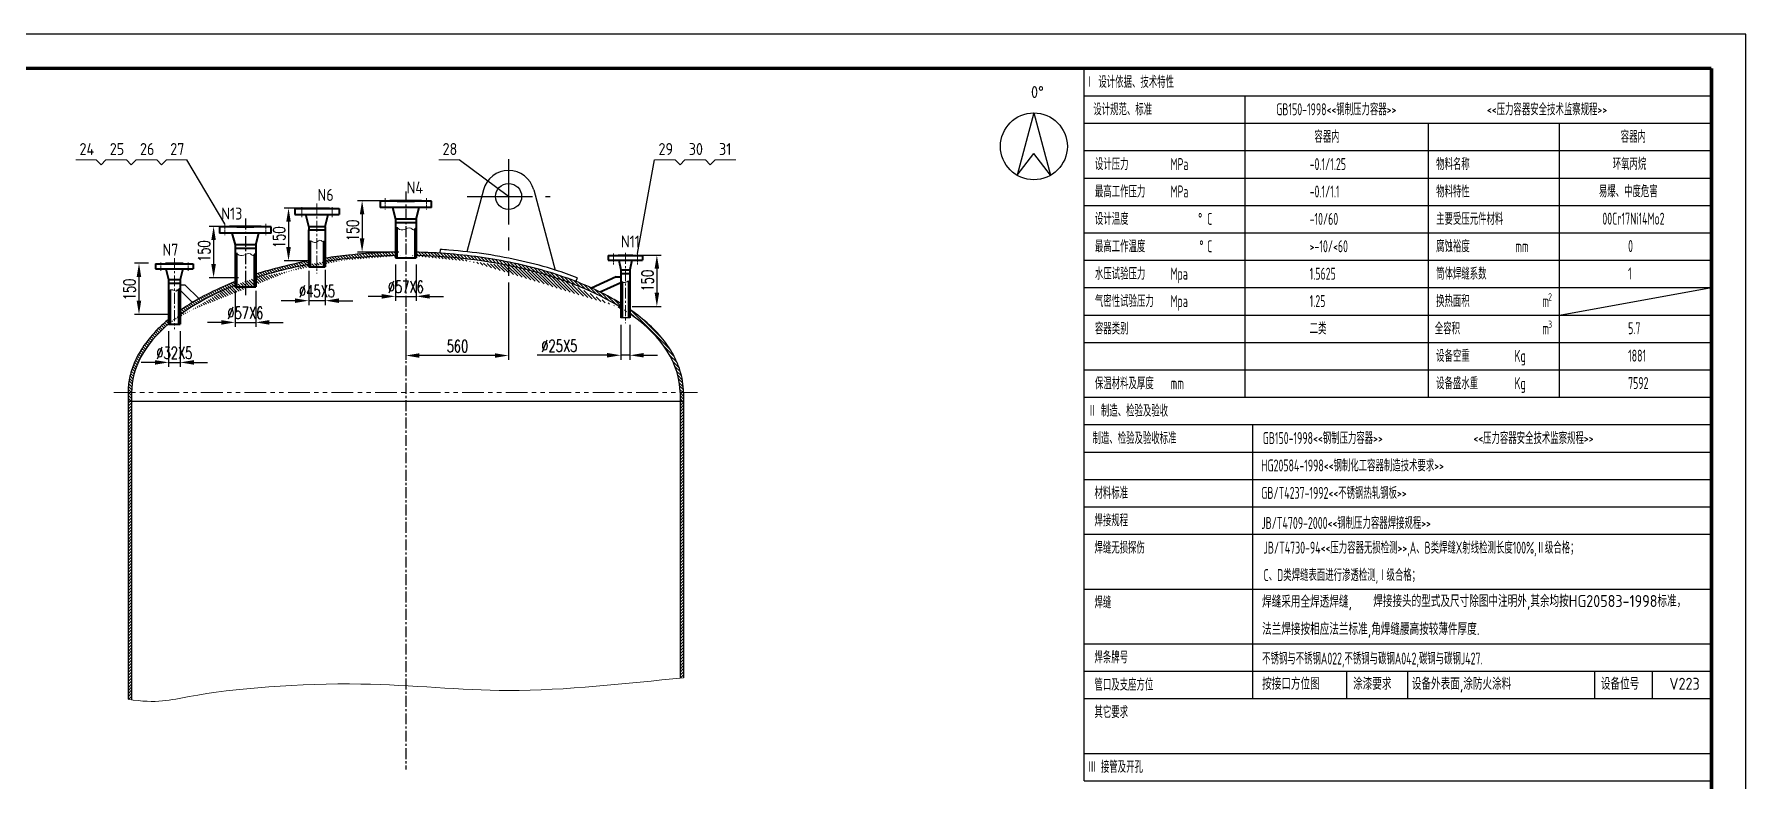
# Model space of a CAD drawing. Extents: x -7150 to 1260, y 1490 to 7430.
# Drawn here: x -3733 to 1260, y 5250 to 7430 of the extents above; entities that cross this region are included whole.
import ezdxf

# ---------------------------------------------------------------- set-up
doc = ezdxf.new("R2010")
doc.units = 0
doc.header["$MEASUREMENT"] = 0
doc.linetypes.add('CENTER', pattern=[50.8, 31.75, -6.35, 6.35, -6.35])
doc.linetypes.add('PHANTOM', pattern=[63.5, 31.75, -6.35, 6.35, -6.35, 6.35, -6.35])
doc.layers.get('0').update_dxf_attribs({"linetype": 'CONTINUOUS'})
doc.layers.get('DEFPOINTS').update_dxf_attribs({"linetype": 'CONTINUOUS'})
doc.layers.add('5', color=1, linetype='CENTER', lineweight=5)
for name, color, linetype in [('LAYER1', 3, 'CONTINUOUS'), ('LAYER2', 1, 'CENTER'), ('中线', 1, 'CENTER'), ('双点划线', 1, 'PHANTOM'), ('尺寸线', 6, 'CONTINUOUS'), ('文字', 6, 'CONTINUOUS'), ('细实线', 3, 'CONTINUOUS'), ('细线', 3, 'CONTINUOUS')]:
    doc.layers.add(name, color=color, linetype=linetype)
doc.styles.add('J_BigFont', font='gbenor.shx', dxfattribs={"bigfont": 'gbcbig.shx'})
doc.styles.add('尺寸-字母', font='romans.shx', dxfattribs={"width": 0.7})
doc.dimstyles.new('尺寸3-5', dxfattribs={"dimtxt": 3.5, "dimasz": 2.5, "dimexe": 1.25, "dimexo": 0.625, "dimgap": 1.5, "dimtad": 1, "dimdec": 0, "dimdsep": 46, "dimtxsty": '尺寸-字母', "dimcen": 2.5, "dimadec": 0, "dimazin": 0, "dimtfac": 1, "dimtdec": 4, "dimtmove": 0, "dimatfit": 3, "dimfxl": 0, "dimtolj": 1, "dimtzin": 0, "dimarcsym": 0})
pattern_1 = [(135, (-8146.269, 1640.865), (-6.735192, -6.735192), [])]

# ---------------------------------------------------------------- blocks, each defined once
blk = doc.blocks.new('*D26')
at = {"layer": 'DEFPOINTS', "color": 0}
for p in [(-2021.6, 6601.1), (-1994.7, 6601.1), (-1994.7, 6492.1)]:
    blk.add_point(p, dxfattribs=at)
at = {"layer": '尺寸线', "color": 0, "lineweight": -2}
for p, q in [((-2021.6, 6581.1), (-2021.6, 6479.1)), ((-1994.7, 6581.1), (-1994.7, 6479.1)), ((-2061.6, 6492.1), (-2265.1, 6492.1)), ((-1994.7, 6492.1), (-2021.6, 6492.1)), ((-1954.7, 6492.1), (-1914.7, 6492.1))]:
    blk.add_line(p, q, dxfattribs=at)
at = {"layer": '尺寸线', "color": 0}
for points in [[(-2061.6, 6498.8), (-2061.6, 6485.5), (-2021.6, 6492.1)], [(-1954.7, 6498.8), (-1954.7, 6485.5), (-1994.7, 6492.1)]]:
    blk.add_solid(points, dxfattribs=at)
at = {"layer": '尺寸线', "color": 0, "lineweight": 20, "insert": (-2200.8, 6519.6), "char_height": 35, "attachment_point": 5, "style": '尺寸-字母'}
blk.add_mtext('\\A1;%%C25X5', dxfattribs=at)
blk = doc.blocks.new('*D27')
at = {"layer": 'DEFPOINTS', "color": 0}
for p in [(-1986.6, 6784.8), (-2008.1, 6634.8), (-1916.3, 6634.8)]:
    blk.add_point(p, dxfattribs=at)
at = {"layer": '尺寸线', "color": 0, "lineweight": -2}
for p, q in [((-1966.6, 6784.8), (-1903.3, 6784.8)), ((-1916.3, 6744.8), (-1916.3, 6674.8)), ((-1988.1, 6634.8), (-1903.3, 6634.8))]:
    blk.add_line(p, q, dxfattribs=at)
at = {"layer": '尺寸线', "color": 0}
for points in [[(-1922.9, 6744.8), (-1909.6, 6744.8), (-1916.3, 6784.8)], [(-1922.9, 6674.8), (-1909.6, 6674.8), (-1916.3, 6634.8)]]:
    blk.add_solid(points, dxfattribs=at)
at = {"layer": '尺寸线', "color": 0, "lineweight": 20, "insert": (-1943.8, 6709.9), "char_height": 35, "attachment_point": 5, "rotation": 90, "style": '尺寸-字母'}
blk.add_mtext('\\A1;150', dxfattribs=at)
blk = doc.blocks.new('*D77')
at = {"layer": 'DEFPOINTS', "color": 0}
for p in [(-2694.8, 6943.2), (-2776.1, 6793.2), (-2648.8, 6793.2)]:
    blk.add_point(p, dxfattribs=at)
at = {"layer": '尺寸线', "color": 0, "lineweight": -2}
for p, q in [((-2714.8, 6943.2), (-2789.1, 6943.2)), ((-2776.1, 6903.2), (-2776.1, 6833.2)), ((-2668.8, 6793.2), (-2789.1, 6793.2))]:
    blk.add_line(p, q, dxfattribs=at)
at = {"layer": '尺寸线', "color": 0}
for points in [[(-2782.8, 6903.2), (-2769.5, 6903.2), (-2776.1, 6943.2)], [(-2782.8, 6833.2), (-2769.5, 6833.2), (-2776.1, 6793.2)]]:
    blk.add_solid(points, dxfattribs=at)
at = {"layer": '尺寸线', "color": 0, "lineweight": 20, "insert": (-2803.6, 6856.5), "char_height": 35, "attachment_point": 5, "rotation": 90, "style": '尺寸-字母'}
blk.add_mtext('\\A1;150', dxfattribs=at)
blk = doc.blocks.new('*D76')
at = {"layer": 'DEFPOINTS', "color": 0}
for p in [(-2678.9, 6776.7), (-2618.6, 6776.7), (-2618.6, 6664.1)]:
    blk.add_point(p, dxfattribs=at)
at = {"layer": '尺寸线', "color": 0, "lineweight": -2}
for p, q in [((-2678.9, 6756.7), (-2678.9, 6651.1)), ((-2618.6, 6756.7), (-2618.6, 6651.1)), ((-2718.9, 6664.1), (-2758.9, 6664.1)), ((-2678.9, 6664.1), (-2618.6, 6664.1)), ((-2578.6, 6664.1), (-2538.6, 6664.1))]:
    blk.add_line(p, q, dxfattribs=at)
at = {"layer": '尺寸线', "color": 0}
for points in [[(-2718.9, 6670.8), (-2718.9, 6657.4), (-2678.9, 6664.1)], [(-2578.6, 6670.8), (-2578.6, 6657.4), (-2618.6, 6664.1)]]:
    blk.add_solid(points, dxfattribs=at)
at = {"layer": '尺寸线', "color": 0, "lineweight": 20, "insert": (-2648.8, 6691.6), "char_height": 35, "attachment_point": 5, "style": '尺寸-字母'}
blk.add_mtext('\\A1;%%C57X6', dxfattribs=at)
blk = doc.blocks.new('*D78')
at = {"layer": 'DEFPOINTS', "color": 0}
for p in [(-3162.7, 6868.3), (-3209.3, 6718.3), (-3116.7, 6718.3)]:
    blk.add_point(p, dxfattribs=at)
at = {"layer": '尺寸线', "color": 0, "lineweight": -2}
for p, q in [((-3182.7, 6868.3), (-3222.3, 6868.3)), ((-3209.3, 6828.3), (-3209.3, 6758.3)), ((-3136.7, 6718.3), (-3222.3, 6718.3))]:
    blk.add_line(p, q, dxfattribs=at)
at = {"layer": '尺寸线', "color": 0}
for points in [[(-3216, 6828.3), (-3202.7, 6828.3), (-3209.3, 6868.3)], [(-3216, 6758.3), (-3202.7, 6758.3), (-3209.3, 6718.3)]]:
    blk.add_solid(points, dxfattribs=at)
at = {"layer": '尺寸线', "color": 0, "lineweight": 20, "insert": (-3236.8, 6796.1), "char_height": 35, "attachment_point": 5, "rotation": 90, "style": '尺寸-字母'}
blk.add_mtext('\\A1;150', dxfattribs=at)
blk = doc.blocks.new('*D79')
at = {"layer": 'DEFPOINTS', "color": 0}
for p in [(-3146.8, 6700.7), (-3086.5, 6700.7), (-3086.5, 6588.1)]:
    blk.add_point(p, dxfattribs=at)
at = {"layer": '尺寸线', "color": 0, "lineweight": -2}
for p, q in [((-3146.8, 6680.7), (-3146.8, 6575.1)), ((-3086.5, 6680.7), (-3086.5, 6575.1)), ((-3186.8, 6588.1), (-3226.8, 6588.1)), ((-3146.8, 6588.1), (-3086.5, 6588.1)), ((-3046.5, 6588.1), (-3006.5, 6588.1))]:
    blk.add_line(p, q, dxfattribs=at)
at = {"layer": '尺寸线', "color": 0}
for points in [[(-3186.8, 6594.8), (-3186.8, 6581.4), (-3146.8, 6588.1)], [(-3046.5, 6594.8), (-3046.5, 6581.4), (-3086.5, 6588.1)]]:
    blk.add_solid(points, dxfattribs=at)
at = {"layer": '尺寸线', "color": 0, "lineweight": 20, "insert": (-3116.7, 6615.6), "char_height": 35, "attachment_point": 5, "style": '尺寸-字母'}
blk.add_mtext('\\A1;%%C57X6', dxfattribs=at)
blk = doc.blocks.new('*D81')
at = {"layer": 'DEFPOINTS', "color": 0}
for p in [(-2871.2, 6921.8), (-2990.7, 6767.9), (-2907.7, 6767.9)]:
    blk.add_point(p, dxfattribs=at)
at = {"layer": '尺寸线', "color": 0, "lineweight": -2}
for p, q in [((-2891.2, 6921.8), (-3003.7, 6921.8)), ((-2990.7, 6881.8), (-2990.7, 6807.9)), ((-2927.7, 6767.9), (-3003.7, 6767.9))]:
    blk.add_line(p, q, dxfattribs=at)
at = {"layer": '尺寸线', "color": 0}
for points in [[(-2997.4, 6881.8), (-2984.1, 6881.8), (-2990.7, 6921.8)], [(-2997.4, 6807.9), (-2984.1, 6807.9), (-2990.7, 6767.9)]]:
    blk.add_solid(points, dxfattribs=at)
at = {"layer": '尺寸线', "color": 0, "lineweight": 20, "insert": (-3018.2, 6836.7), "char_height": 35, "attachment_point": 5, "rotation": 90, "style": '尺寸-字母'}
blk.add_mtext('\\A1;150', dxfattribs=at)
blk = doc.blocks.new('*D80')
at = {"layer": 'DEFPOINTS', "color": 0}
for p in [(-2931.9, 6758.3), (-2883.6, 6761.7), (-2931.9, 6651.5)]:
    blk.add_point(p, dxfattribs=at)
at = {"layer": '尺寸线', "color": 0, "lineweight": -2}
for p, q in [((-2883.6, 6741.7), (-2883.6, 6638.5)), ((-2931.9, 6738.3), (-2931.9, 6638.5)), ((-2971.9, 6651.5), (-3011.9, 6651.5)), ((-2883.6, 6651.5), (-2931.9, 6651.5)), ((-2843.6, 6651.5), (-2803.6, 6651.5))]:
    blk.add_line(p, q, dxfattribs=at)
at = {"layer": '尺寸线', "color": 0}
for points in [[(-2971.9, 6658.2), (-2971.9, 6644.8), (-2931.9, 6651.5)], [(-2843.6, 6658.2), (-2843.6, 6644.8), (-2883.6, 6651.5)]]:
    blk.add_solid(points, dxfattribs=at)
at = {"layer": '尺寸线', "color": 0, "lineweight": 20, "insert": (-2907.7, 6679), "char_height": 35, "attachment_point": 5, "style": '尺寸-字母'}
blk.add_mtext('\\A1;%%C45X5', dxfattribs=at)
blk = doc.blocks.new('*D84')
at = {"layer": 'DEFPOINTS', "color": 0}
for p in [(-3378.8, 6760.6), (-3427, 6611.5), (-3323.8, 6611.5)]:
    blk.add_point(p, dxfattribs=at)
at = {"layer": '尺寸线', "color": 0, "lineweight": -2}
for p, q in [((-3398.8, 6760.6), (-3440, 6760.6)), ((-3427, 6720.6), (-3427, 6651.5)), ((-3343.8, 6611.5), (-3440, 6611.5))]:
    blk.add_line(p, q, dxfattribs=at)
at = {"layer": '尺寸线', "color": 0}
for points in [[(-3433.7, 6720.6), (-3420.4, 6720.6), (-3427, 6760.6)], [(-3433.7, 6651.5), (-3420.4, 6651.5), (-3427, 6611.5)]]:
    blk.add_solid(points, dxfattribs=at)
at = {"layer": '尺寸线', "color": 0, "lineweight": 20, "insert": (-3454.5, 6684.3), "char_height": 35, "attachment_point": 5, "rotation": 90, "style": '尺寸-字母'}
blk.add_mtext('\\A1;150', dxfattribs=at)
blk = doc.blocks.new('*D83')
at = {"layer": 'DEFPOINTS', "color": 0}
for p in [(-3340.6, 6582.9), (-3306.9, 6582.9), (-3306.9, 6471.3)]:
    blk.add_point(p, dxfattribs=at)
at = {"layer": '尺寸线', "color": 0, "lineweight": -2}
for p, q in [((-3340.6, 6562.9), (-3340.6, 6458.3)), ((-3306.9, 6562.9), (-3306.9, 6458.3)), ((-3380.6, 6471.3), (-3420.6, 6471.3)), ((-3340.6, 6471.3), (-3306.9, 6471.3)), ((-3266.9, 6471.3), (-3226.9, 6471.3))]:
    blk.add_line(p, q, dxfattribs=at)
at = {"layer": '尺寸线', "color": 0}
for points in [[(-3380.6, 6477.9), (-3380.6, 6464.6), (-3340.6, 6471.3)], [(-3266.9, 6477.9), (-3266.9, 6464.6), (-3306.9, 6471.3)]]:
    blk.add_solid(points, dxfattribs=at)
at = {"layer": '尺寸线', "color": 0, "lineweight": 20, "insert": (-3323.8, 6498.8), "char_height": 35, "attachment_point": 5, "style": '尺寸-字母'}
blk.add_mtext('\\A1;%%c32X5', dxfattribs=at)
blk = doc.blocks.new('*D85')
at = {"layer": 'DEFPOINTS', "color": 0}
for p in [(-2348.8, 6724.3), (-2648.8, 6552.4), (-2648.8, 6491.3)]:
    blk.add_point(p, dxfattribs=at)
at = {"layer": '尺寸线', "color": 0, "lineweight": -2}
for p, q in [((-2348.8, 6704.3), (-2348.8, 6478.3)), ((-2648.8, 6532.4), (-2648.8, 6478.3)), ((-2388.8, 6491.3), (-2608.8, 6491.3))]:
    blk.add_line(p, q, dxfattribs=at)
at = {"layer": '尺寸线', "color": 0}
for points in [[(-2608.8, 6498), (-2608.8, 6484.7), (-2648.8, 6491.3)], [(-2388.8, 6498), (-2388.8, 6484.7), (-2348.8, 6491.3)]]:
    blk.add_solid(points, dxfattribs=at)
at = {"layer": '尺寸线', "color": 0, "lineweight": 20, "insert": (-2498, 6518.8), "char_height": 35, "attachment_point": 5, "style": '尺寸-字母'}
blk.add_mtext('\\A1;560', dxfattribs=at)

msp = doc.modelspace()

# ---------------------------------------------------------------- hatches: boundary and pattern name
at = {"layer": '细实线', "lineweight": 20}
h = msp.add_hatch(dxfattribs=at)
h.set_pattern_fill('ANSI31', color=256, scale=50, angle=90, style=0)
edge = h.paths.add_edge_path()
edge.add_spline(control_points=[(-2674.903, 6865.939), (-2675.149, 6866.088), (-2676.363, 6866.611), (-2677.509, 6865.707), (-2678.903, 6864.929)], knot_values=[10.47519422, 10.47519422, 10.47519422, 10.47519422, 11.51890616, 15.70526943, 15.70526943, 15.70526943, 15.70526943], degree=3, periodic=0)
edge.add_line((-2678.903, 6864.929), (-2678.903, 6776.629))
edge.add_line((-2678.903, 6776.629), (-2674.903, 6776.629))
edge.add_line((-2674.903, 6776.629), (-2674.903, 6865.939))
h = msp.add_hatch(dxfattribs=at)
h.set_pattern_fill('ANSI31', color=256, scale=50, angle=90, style=0)
edge = h.paths.add_edge_path()
edge.add_spline(control_points=[(-2618.603, 6863.586), (-2619.403, 6863.967), (-2620.799, 6863.908), (-2622.031, 6861.954), (-2622.603, 6861.061)], knot_values=[72.17103843, 72.17103843, 72.17103843, 72.17103843, 75.61943873, 78.47275492, 78.47275492, 78.47275492, 78.47275492], degree=3, periodic=0)
edge.add_line((-2622.603, 6861.061), (-2622.603, 6776.629))
edge.add_line((-2622.603, 6776.629), (-2618.603, 6776.629))
edge.add_line((-2618.603, 6776.629), (-2618.603, 6863.586))
h = msp.add_hatch(dxfattribs=at)
h.set_pattern_fill('ANSI31', color=256, scale=50, angle=90, style=0)
h.paths.add_polyline_path([(-3448.753, 6383.222), (-3458.753, 6383.222), (-3458.753, 6358.222), (-3448.753, 6358.222)])
edge = h.paths.add_edge_path()
edge.add_spline(control_points=[(-3340.602, 6597.157), (-3351.672, 6587.96), (-3362.036, 6578.528), (-3387.327, 6553.186), (-3401.033, 6536.927), (-3424.251, 6503.518), (-3433.764, 6486.366), (-3447.05, 6454.578), (-3451.547, 6440.044), (-3457.332, 6411.408), (-3458.753, 6397.315), (-3458.753, 6383.222)], knot_values=[5.74146502, 5.74146502, 5.74146502, 5.74146502, 5.82033682, 5.82033682, 5.94875142, 5.94875142, 6.07716602, 6.07716602, 6.18251969, 6.18251969, 6.28318531, 6.28318531, 6.28318531, 6.28318531], degree=3, periodic=0)
edge.add_line((-3458.753, 6383.222), (-3448.753, 6383.222))
edge.add_ellipse((-2648.753, 6383.222), major_axis=(-800, 0), ratio=0.5, start_angle=329.861129, end_angle=360, ccw=False)
edge.add_line((-3340.602, 6584.061), (-3340.602, 6597.157))
edge = h.paths.add_edge_path()
edge.add_ellipse((-2648.753, 6383.222), major_axis=(-800, 0), ratio=0.5, start_angle=308.503501, end_angle=325.354582, ccw=False)
edge.add_line((-3146.803, 6696.25), (-3146.803, 6707.003))
edge.add_spline(control_points=[(-3146.803, 6707.003), (-3158.776, 6702.297), (-3170.488, 6697.421), (-3207.895, 6680.927), (-3232.429, 6668.625), (-3273.589, 6645.145), (-3290.811, 6634.243), (-3306.902, 6622.907)], knot_values=[5.37857305, 5.37857305, 5.37857305, 5.37857305, 5.43509301, 5.43509301, 5.56350761, 5.56350761, 5.66595929, 5.66595929, 5.66595929, 5.66595929], degree=3, periodic=0)
edge.add_line((-3306.902, 6622.907), (-3306.902, 6610.62))
edge = h.paths.add_edge_path()
edge.add_spline(control_points=[(-2931.881, 6767.51), (-2958.683, 6762.476), (-2984.957, 6756.727), (-3036.62, 6743.739), (-3061.984, 6736.475), (-3086.503, 6728.541)], knot_values=[5.07167079, 5.07167079, 5.07167079, 5.07167079, 5.17826381, 5.17826381, 5.28679831, 5.28679831, 5.28679831, 5.28679831], degree=3, periodic=0)
edge.add_line((-3086.503, 6728.541), (-3086.503, 6718.026))
edge.add_ellipse((-2648.753, 6383.222), major_axis=(-800, 0), ratio=0.5, start_angle=290.726592, end_angle=303.174274, ccw=False)
edge.add_line((-2931.881, 6757.334), (-2931.881, 6767.51))
edge = h.paths.add_edge_path()
edge.add_ellipse((-2648.753, 6383.222), major_axis=(-800, 0), ratio=0.5, start_angle=272.159846, end_angle=287.069649, ccw=False)
edge.add_line((-2678.903, 6782.938), (-2678.903, 6792.939))
edge.add_spline(control_points=[(-2678.903, 6792.939), (-2690.479, 6792.722), (-2702.046, 6792.381), (-2747.94, 6790.526), (-2782.111, 6788.034), (-2838.649, 6782.037), (-2861.26, 6779.12), (-2883.581, 6775.717)], knot_values=[4.74985105, 4.74985105, 4.74985105, 4.74985105, 4.79302, 4.79302, 4.9214346, 4.9214346, 5.0083406, 5.0083406, 5.0083406, 5.0083406], degree=3, periodic=0)
edge.add_line((-2883.581, 6775.717), (-2883.581, 6765.601))
h = msp.add_hatch(dxfattribs=at)
h.set_pattern_fill('ANSI31', color=256, scale=50, angle=90, style=0)
edge = h.paths.add_edge_path()
edge.add_line((-3090.503, 6691.981), (-3086.503, 6691.981))
edge.add_line((-3086.503, 6691.981), (-3086.503, 6788.659))
edge.add_spline(control_points=[(-3086.503, 6788.659), (-3087.303, 6789.04), (-3088.699, 6788.981), (-3089.931, 6787.027), (-3090.503, 6786.134)], knot_values=[72.17103843, 72.17103843, 72.17103843, 72.17103843, 75.61943873, 78.47275492, 78.47275492, 78.47275492, 78.47275492], degree=3, periodic=0)
edge.add_line((-3090.503, 6786.134), (-3090.503, 6691.981))
edge = h.paths.add_edge_path()
edge.add_line((-3146.803, 6691.981), (-3142.803, 6691.981))
edge.add_line((-3142.803, 6691.981), (-3142.803, 6791.012))
edge.add_spline(control_points=[(-3142.803, 6791.012), (-3143.049, 6791.161), (-3144.263, 6791.684), (-3145.409, 6790.78), (-3146.803, 6790.002)], knot_values=[10.47519422, 10.47519422, 10.47519422, 10.47519422, 11.51890616, 15.70526943, 15.70526943, 15.70526943, 15.70526943], degree=3, periodic=0)
edge.add_line((-3146.803, 6790.002), (-3146.803, 6691.981))
h = msp.add_hatch(dxfattribs=at)
h.set_pattern_fill('ANSI31', color=256, scale=3, angle=90, style=0)
h.set_pattern_definition([(135, (-7848.15, 1554.068), (-6.735192, -6.735192), [])])
edge = h.paths.add_edge_path()
edge.add_line((-2888.581, 6750.035), (-2883.581, 6750.035))
edge.add_line((-2883.581, 6750.035), (-2883.581, 6825.915))
edge.add_spline(control_points=[(-2883.581, 6825.915), (-2884.321, 6826.032), (-2885.968, 6826.02), (-2887.671, 6825.219), (-2888.581, 6824.859)], knot_values=[68.46209365, 68.46209365, 68.46209365, 68.46209365, 70.78443597, 73.57026258, 73.57026258, 73.57026258, 73.57026258], degree=3, periodic=0)
edge.add_line((-2888.581, 6824.859), (-2888.581, 6750.035))
edge = h.paths.add_edge_path()
edge.add_line((-2931.881, 6750.035), (-2926.881, 6750.035))
edge.add_line((-2926.881, 6750.035), (-2926.881, 6826.571))
edge.add_spline(control_points=[(-2926.881, 6826.571), (-2927.645, 6826.808), (-2929.374, 6827.09), (-2930.989, 6826.375), (-2931.881, 6825.835)], knot_values=[21.7905482, 21.7905482, 21.7905482, 21.7905482, 24.17408044, 27.24241573, 27.24241573, 27.24241573, 27.24241573], degree=3, periodic=0)
edge.add_line((-2931.881, 6825.835), (-2931.881, 6750.035))
h = msp.add_hatch(dxfattribs=at)
h.set_pattern_fill('ANSI31', color=256, scale=50, angle=90, style=0)
edge = h.paths.add_edge_path()
edge.add_ellipse((-2648.753, 6383.222), major_axis=(-800, 0), ratio=0.5, start_angle=247.975687, end_angle=267.840154, ccw=False)
edge.add_line((-2348.753, 6754.032), (-2348.753, 6764.232))
edge.add_spline(control_points=[(-2348.753, 6764.232), (-2367.982, 6768.092), (-2387.504, 6771.58), (-2440.156, 6779.857), (-2473.704, 6783.969), (-2541.568, 6790.01), (-2575.883, 6791.939), (-2613.069, 6792.828), (-2615.836, 6792.887), (-2618.603, 6792.939)], knot_values=[4.33064409, 4.33064409, 4.33064409, 4.33064409, 4.40777619, 4.40777619, 4.5361908, 4.5361908, 4.6646054, 4.6646054, 4.67492693, 4.67492693, 4.67492693, 4.67492693], degree=3, periodic=0)
edge.add_line((-2618.603, 6792.939), (-2618.603, 6782.938))
edge = h.paths.add_edge_path()
edge.add_spline(control_points=[(-2021.575, 6643.33), (-2033.882, 6650.935), (-2046.725, 6658.31), (-2083.79, 6678.103), (-2109.101, 6689.987), (-2162.496, 6712.015), (-2190.581, 6722.159), (-2249.074, 6740.554), (-2279.481, 6748.804), (-2323.314, 6758.936), (-2335.969, 6761.666), (-2348.753, 6764.232)], knot_values=[3.82186351, 3.82186351, 3.82186351, 3.82186351, 3.89411779, 3.89411779, 4.02253239, 4.02253239, 4.15094699, 4.15094699, 4.27936159, 4.27936159, 4.33064409, 4.33064409, 4.33064409, 4.33064409], degree=3, periodic=0)
edge.add_line((-2348.753, 6764.232), (-2348.753, 6754.032))
edge.add_ellipse((-2648.753, 6383.222), major_axis=(-800, 0), ratio=0.5, start_angle=218.374205, end_angle=247.975687, ccw=False)
edge.add_line((-2021.575, 6631.54), (-2021.575, 6643.33))
edge = h.paths.add_edge_path()
edge.add_ellipse((-2648.753, 6383.222), major_axis=(-800, 0), ratio=0.5, start_angle=180, end_angle=215.154936, ccw=False)
edge.add_line((-1848.753, 6383.222), (-1838.753, 6383.222))
edge.add_spline(control_points=[(-1838.753, 6383.222), (-1838.753, 6394.369), (-1839.642, 6405.516), (-1843.184, 6427.71), (-1845.837, 6438.757), (-1852.872, 6460.661), (-1857.255, 6471.518), (-1870.901, 6499.536), (-1881.51, 6516.483), (-1906.855, 6549.421), (-1921.592, 6565.414), (-1954.916, 6596.229), (-1973.505, 6611.051), (-1994.134, 6625.374), (-1994.404, 6625.561), (-1994.675, 6625.749)], knot_values=[3.14159265, 3.14159265, 3.14159265, 3.14159265, 3.2212149, 3.2212149, 3.30083714, 3.30083714, 3.38045938, 3.38045938, 3.50887398, 3.50887398, 3.63728858, 3.63728858, 3.76570318, 3.76570318, 3.76740725, 3.76740725, 3.76740725, 3.76740725], degree=3, periodic=0)
edge.add_line((-1994.675, 6625.749), (-1994.675, 6613.538))
h.paths.add_polyline_path([(-1848.753, 6358.222), (-1838.753, 6358.222), (-1838.753, 6383.222), (-1848.753, 6383.222)])
h = msp.add_hatch(dxfattribs=at)
h.set_pattern_fill('ANSI31', color=256, scale=3, angle=90, style=0)
h.set_pattern_definition(pattern_1)
edge = h.paths.add_edge_path()
edge.add_line((-2021.575, 6741.187), (-2021.575, 6601.089))
edge.add_line((-2017.575, 6706.987), (-2017.575, 6601.089))
h = msp.add_hatch(dxfattribs=at)
h.set_pattern_fill('ANSI31', color=256, scale=3, angle=90, style=0)
h.set_pattern_definition(pattern_1)
edge = h.paths.add_edge_path()
edge.add_line((-1998.675, 6709.207), (-1998.675, 6601.089))
edge.add_line((-1994.675, 6741.187), (-1994.675, 6601.089))
h = msp.add_hatch(dxfattribs=at)
h.set_pattern_fill('ANSI31', color=256, scale=3, angle=90, style=0)
h.set_pattern_definition([(135, (-5652.979, 1366.639), (-6.735192, -6.735192), [])])
edge = h.paths.add_edge_path()
edge.add_spline(control_points=[(-3306.902, 6687.509), (-3307.719, 6687.423), (-3312.164, 6686.054), (-3316.173, 6677.927), (-3321.791, 6679.841), (-3323.752, 6680.697)], knot_values=[53.2369745, 53.2369745, 53.2369745, 53.2369745, 55.99711797, 68.97925134, 75.29614145, 75.29614145, 75.29614145, 75.29614145], degree=3, periodic=0)
edge.add_line((-3311.402, 6685.129), (-3311.402, 6597.279))
edge.add_line((-3311.402, 6597.279), (-3306.902, 6597.279))
edge.add_line((-3306.902, 6597.279), (-3306.902, 6687.509))
edge = h.paths.add_edge_path()
edge.add_spline(control_points=[(-3323.752, 6680.697), (-3326.423, 6681.863), (-3332.201, 6685.037), (-3337.828, 6682.484), (-3340.602, 6681.355)], knot_values=[36.07463315, 36.07463315, 36.07463315, 36.07463315, 44.67896392, 53.2369745, 53.2369745, 53.2369745, 53.2369745], degree=3, periodic=0)
edge.add_line((-3340.602, 6681.355), (-3340.602, 6597.279))
edge.add_line((-3340.602, 6597.279), (-3336.102, 6597.279))
edge.add_line((-3336.102, 6597.279), (-3336.102, 6683.009))
h = msp.add_hatch(dxfattribs=at)
h.set_pattern_fill('ANSI31', color=256, scale=50, style=0)
edge = h.paths.add_edge_path()
edge.add_line((-1838.753, 6358.222), (-1848.753, 6358.222))
edge.add_line((-1848.753, 6358.222), (-1848.753, 5549.072))
edge.add_spline(control_points=[(-1848.753, 5549.072), (-1845.416, 5549.388), (-1842.083, 5549.701), (-1838.753, 5550.012)], knot_values=[1808.93575141, 1808.93575141, 1808.93575141, 1808.93575141, 1819.15685513, 1819.15685513, 1819.15685513, 1819.15685513], degree=3, periodic=0)
edge.add_line((-1838.753, 5550.012), (-1838.753, 6358.222))
edge = h.paths.add_edge_path()
edge.add_line((-3448.753, 6358.222), (-3458.753, 6358.222))
edge.add_line((-3458.753, 6358.222), (-3458.753, 5487.568))
edge.add_spline(control_points=[(-3458.753, 5487.568), (-3455.352, 5487.015), (-3452.02, 5486.503), (-3448.753, 5486.032)], knot_values=[164.92760748, 164.92760748, 164.92760748, 164.92760748, 173.59598921, 173.59598921, 173.59598921, 173.59598921], degree=3, periodic=0)
edge.add_line((-3448.753, 5486.032), (-3448.753, 6358.222))

# ---------------------------------------------------------------- linework, layer by layer
for p, q in [((-669.821, 5249.573), (-669.821, 7329.573)), ((-2422.164, 6975.257), (-2470.649, 6794.307)), ((-2275.343, 6975.257), (-2212.572, 6740.991)), ((-2548.753, 6801.061), (-2549.427, 6790.146)), ((-3291.902, 6697.255), (-3306.902, 6697.229)), ((-3291.902, 6697.255), (-3251.972, 6657.464)), ((-2148.753, 6718.598), (-2152.915, 6707.869)), ((-3306.902, 6681.894), (-3271.144, 6646.261)), ((-1994.675, 6601.089), (-2021.575, 6601.089)), ((-3458.753, 6383.222), (-3458.753, 5487.568)), ((-3458.753, 6358.222), (-1838.753, 6358.222)), ((-3448.753, 6383.222), (-3448.753, 5486.032)), ((-1848.753, 6383.222), (-1848.753, 5549.072)), ((-1838.753, 6383.222), (-1838.753, 5550.012))]:
    msp.add_line(p, q)
at = {"lineweight": 40}
for p, q in [((-2573.753, 6941.622), (-2723.753, 6941.622)), ((-2723.753, 6941.622), (-2723.753, 6923.722)), ((-2602.753, 6943.222), (-2694.753, 6943.222)), ((-2694.753, 6941.622), (-2694.753, 6943.222)), ((-2673.753, 6941.622), (-2623.753, 6941.622)), ((-2602.753, 6941.622), (-2602.753, 6943.222)), ((-2573.753, 6923.722), (-2573.753, 6941.622)), ((-2972.731, 6920.227), (-2972.731, 6902.727)), ((-2972.731, 6920.227), (-2842.731, 6920.227)), ((-2972.731, 6902.727), (-2842.731, 6902.727)), ((-2944.231, 6921.827), (-2944.231, 6920.227)), ((-2944.231, 6921.827), (-2871.231, 6921.827)), ((-2931.881, 6868.227), (-2940.231, 6902.727)), ((-2883.581, 6868.227), (-2875.231, 6902.727)), ((-2871.231, 6921.827), (-2871.231, 6920.227)), ((-2842.731, 6920.227), (-2842.731, 6902.727)), ((-2573.753, 6923.722), (-2723.753, 6923.722)), ((-2687.753, 6923.722), (-2678.903, 6889.222)), ((-2618.603, 6889.222), (-2609.753, 6923.722)), ((-3041.653, 6866.694), (-3191.653, 6866.694)), ((-3191.653, 6866.694), (-3191.653, 6848.794)), ((-3041.653, 6848.794), (-3191.653, 6848.794)), ((-3070.653, 6868.294), (-3162.653, 6868.294)), ((-3162.653, 6866.694), (-3162.653, 6868.294)), ((-3155.653, 6848.794), (-3146.803, 6814.294)), ((-3141.653, 6866.694), (-3091.653, 6866.694)), ((-3086.503, 6814.294), (-3077.653, 6848.794)), ((-3070.653, 6866.694), (-3070.653, 6868.294)), ((-3041.653, 6848.794), (-3041.653, 6866.694)), ((-2931.881, 6868.227), (-2931.881, 6858.227)), ((-2931.881, 6868.227), (-2883.581, 6868.227)), ((-2931.881, 6750.035), (-2931.881, 6858.227)), ((-2931.881, 6858.227), (-2883.581, 6858.227)), ((-2883.581, 6868.227), (-2883.581, 6858.227)), ((-2883.581, 6858.227), (-2883.581, 6750.035)), ((-2678.903, 6889.222), (-2678.903, 6776.629)), ((-2618.603, 6889.222), (-2678.903, 6889.222)), ((-2618.603, 6879.222), (-2678.903, 6879.222)), ((-2674.903, 6865.939), (-2674.903, 6776.629)), ((-2622.603, 6861.061), (-2622.603, 6776.629)), ((-2618.603, 6889.222), (-2618.603, 6776.629)), ((-3146.803, 6814.294), (-3146.803, 6691.981)), ((-3086.503, 6814.294), (-3146.803, 6814.294)), ((-3086.503, 6804.294), (-3146.803, 6804.294)), ((-3142.803, 6791.012), (-3142.803, 6691.981)), ((-3086.503, 6814.294), (-3086.503, 6691.981)), ((-2926.881, 6750.035), (-2926.881, 6826.571)), ((-2888.581, 6824.859), (-2888.581, 6750.035)), ((-3378.752, 6758.962), (-3268.752, 6758.962)), ((-3378.752, 6758.962), (-3378.752, 6744.462)), ((-3378.752, 6744.462), (-3268.752, 6744.462)), ((-3349.252, 6760.562), (-3298.252, 6760.562)), ((-3349.252, 6760.562), (-3349.252, 6758.962)), ((-3348.252, 6744.462), (-3340.602, 6712.962)), ((-3299.252, 6744.462), (-3306.902, 6712.962)), ((-3298.252, 6760.562), (-3298.252, 6758.962)), ((-3268.752, 6758.962), (-3268.752, 6744.462)), ((-3090.503, 6786.134), (-3090.503, 6691.981)), ((-2931.881, 6750.035), (-2883.581, 6750.035)), ((-2678.903, 6776.629), (-2618.603, 6776.629)), ((-2058.125, 6783.187), (-1958.125, 6783.187)), ((-2058.125, 6783.187), (-2058.125, 6770.187)), ((-2058.125, 6770.187), (-1958.125, 6770.187)), ((-2029.625, 6784.787), (-1986.625, 6784.787)), ((-2029.625, 6784.787), (-2029.625, 6783.187)), ((-2027.125, 6770.187), (-2021.575, 6741.187)), ((-2021.575, 6741.187), (-1994.675, 6741.187)), ((-2021.575, 6741.187), (-2021.575, 6601.089)), ((-1989.125, 6770.187), (-1994.675, 6741.187)), ((-1994.675, 6741.187), (-1994.675, 6601.089)), ((-1986.625, 6784.787), (-1986.625, 6783.187)), ((-1958.125, 6783.187), (-1958.125, 6770.187)), ((-3340.602, 6712.962), (-3340.602, 6702.962)), ((-3340.602, 6712.962), (-3306.902, 6712.962)), ((-3340.602, 6702.962), (-3340.602, 6582.94)), ((-3340.602, 6702.962), (-3306.902, 6702.962)), ((-3340.602, 6702.962), (-3306.902, 6702.962)), ((-3306.902, 6712.962), (-3306.902, 6702.962)), ((-3306.902, 6702.962), (-3306.902, 6582.94)), ((-3146.803, 6691.981), (-3086.503, 6691.981)), ((-2035.089, 6721.187), (-2106.581, 6688.349)), ((-2021.575, 6703.815), (-2081.328, 6676.368)), ((-2035.089, 6721.187), (-2021.575, 6721.187)), ((-2021.575, 6731.187), (-1994.675, 6731.187)), ((-2017.575, 6706.987), (-2017.575, 6601.089)), ((-1998.675, 6709.207), (-1998.675, 6601.089)), ((-3336.102, 6683.011), (-3336.102, 6582.94)), ((-3311.402, 6684.876), (-3311.402, 6582.94)), ((-3340.602, 6582.94), (-3306.902, 6582.94))]:
    msp.add_line(p, q, dxfattribs=at)
at = {"const_width": 10}
for points in [[(1160.179, 7329.573), (-6899.821, 7329.573)], [(1160.179, 1589.573), (1160.179, 7329.573)]]:
    msp.add_lwpolyline(points, dxfattribs=at)
msp.add_circle((-2348.753, 6955.587), 38)
msp.add_arc((-2348.753, 6955.587), 76, 15, 165)
for start_param, end_param in [(5.07413626, 5.29138929), (4.75008541, 5.01031055), (3.81134889, 4.67469255), (5.38440185, 5.67850869), (3.14159265, 3.75516203), (5.75716277, 6.28318531)]:
    msp.add_ellipse((-2648.753, 6383.222), major_axis=(-800, 0), ratio=0.5, start_param=start_param, end_param=end_param)
for points, knots in [([(-2678.903, 6792.939), (-2690.479, 6792.722), (-2702.046, 6792.381), (-2747.94, 6790.526), (-2782.111, 6788.034), (-2838.649, 6782.037), (-2861.26, 6779.12), (-2883.581, 6775.717)], [4.749851048, 4.749851048, 4.749851048, 4.749851048, 4.793020001, 4.793020001, 4.921434603, 4.921434603, 5.008340596, 5.008340596, 5.008340596, 5.008340596]), ([(-2021.575, 6643.33), (-2033.882, 6650.935), (-2046.725, 6658.31), (-2083.79, 6678.103), (-2109.101, 6689.987), (-2162.496, 6712.015), (-2190.581, 6722.159), (-2249.074, 6740.554), (-2279.481, 6748.804), (-2342.128, 6763.285), (-2374.367, 6769.515), (-2440.156, 6779.857), (-2473.704, 6783.969), (-2541.568, 6790.01), (-2575.883, 6791.939), (-2613.069, 6792.828), (-2615.836, 6792.887), (-2618.603, 6792.939)], [3.821863508, 3.821863508, 3.821863508, 3.821863508, 3.894117786, 3.894117786, 4.022532388, 4.022532388, 4.150946991, 4.150946991, 4.279361593, 4.279361593, 4.407776195, 4.407776195, 4.536190797, 4.536190797, 4.664605399, 4.664605399, 4.674926925, 4.674926925, 4.674926925, 4.674926925]), ([(-2148.753, 6718.598), (-2169.041, 6726.468), (-2190.066, 6733.855), (-2243.177, 6750.697), (-2275.977, 6759.584), (-2343.689, 6775.035), (-2378.601, 6781.598), (-2449.886, 6792.282), (-2486.259, 6796.403), (-2531.582, 6799.933), (-2540.159, 6800.531), (-2548.753, 6801.061)], [4.04891125, 4.04891125, 4.04891125, 4.04891125, 4.143787228, 4.143787228, 4.281436208, 4.281436208, 4.419085188, 4.419085188, 4.556734167, 4.556734167, 4.588768471, 4.588768471, 4.588768471, 4.588768471]), ([(-2931.881, 6767.51), (-2958.683, 6762.476), (-2984.957, 6756.727), (-3036.62, 6743.739), (-3061.984, 6736.475), (-3086.503, 6728.541)], [5.071670791, 5.071670791, 5.071670791, 5.071670791, 5.178263807, 5.178263807, 5.286798306, 5.286798306, 5.286798306, 5.286798306]), ([(-3146.803, 6707.003), (-3158.776, 6702.297), (-3170.488, 6697.421), (-3207.895, 6680.927), (-3232.429, 6668.625), (-3273.589, 6645.145), (-3290.811, 6634.243), (-3306.902, 6622.907)], [5.378573054, 5.378573054, 5.378573054, 5.378573054, 5.435093011, 5.435093011, 5.563507614, 5.563507614, 5.665959294, 5.665959294, 5.665959294, 5.665959294]), ([(-3340.602, 6597.157), (-3351.672, 6587.96), (-3362.036, 6578.528), (-3387.327, 6553.186), (-3401.033, 6536.927), (-3424.251, 6503.518), (-3433.764, 6486.366), (-3447.05, 6454.578), (-3451.547, 6440.044), (-3457.332, 6411.408), (-3458.753, 6397.315), (-3458.753, 6383.222)], [5.74146502, 5.74146502, 5.74146502, 5.74146502, 5.820336818, 5.820336818, 5.94875142, 5.94875142, 6.077166022, 6.077166022, 6.182519689, 6.182519689, 6.283185307, 6.283185307, 6.283185307, 6.283185307]), ([(-1838.753, 6383.222), (-1838.753, 6394.369), (-1839.642, 6405.516), (-1843.184, 6427.71), (-1845.837, 6438.757), (-1852.872, 6460.661), (-1857.255, 6471.518), (-1870.901, 6499.536), (-1881.51, 6516.483), (-1906.855, 6549.421), (-1921.592, 6565.414), (-1954.916, 6596.229), (-1973.505, 6611.051), (-1994.134, 6625.374), (-1994.404, 6625.561), (-1994.675, 6625.749)], [3.141592654, 3.141592654, 3.141592654, 3.141592654, 3.221214895, 3.221214895, 3.300837136, 3.300837136, 3.380459378, 3.380459378, 3.50887398, 3.50887398, 3.637288582, 3.637288582, 3.765703184, 3.765703184, 3.767407246, 3.767407246, 3.767407246, 3.767407246])]:
    msp.add_open_spline(points, degree=3, knots=knots)
at = {"layer": '5', "linetype": 'CENTER', "lineweight": 20, "ltscale": 0.2}
for p, q in [((-2708.753, 6950.345), (-2708.753, 6918.091)), ((-2588.753, 6950.345), (-2588.753, 6918.091)), ((-2952.231, 6924.763), (-2952.231, 6894.847)), ((-2863.231, 6924.763), (-2863.231, 6894.847)), ((-3176.653, 6875.418), (-3176.653, 6843.164)), ((-3056.653, 6875.418), (-3056.653, 6843.164)), ((-3363.502, 6762.784), (-3363.502, 6738.694)), ((-3284.002, 6762.784), (-3284.002, 6738.694)), ((-2043.125, 6789.426), (-2043.125, 6757.535)), ((-1973.125, 6789.426), (-1973.125, 6757.535))]:
    msp.add_line(p, q, dxfattribs=at)
at = {"layer": '5', "linetype": 'CENTER', "lineweight": 20}
for p, q in [((-2907.731, 6935.536), (-2907.731, 6730.914)), ((-2008.125, 6790.767), (-2008.125, 6586.237)), ((-3323.752, 6776.043), (-3323.752, 6568.507))]:
    msp.add_line(p, q, dxfattribs=at)
at = {"layer": 'LAYER1'}
for p, q in [((1260.179, 7429.573), (-7149.821, 7429.573)), ((1260.179, 1489.573), (1260.179, 7429.573)), ((-669.821, 7329.573), (1160.179, 7329.573)), ((1160.179, 7329.573), (1160.179, 5489.573)), ((-669.821, 7249.573), (1160.179, 7249.573)), ((-199.893, 6369.573), (-199.893, 7249.573)), ((-816.435, 7199.602), (-865.218, 7017.542)), ((-816.435, 7199.602), (-767.652, 7017.542)), ((-669.821, 7169.573), (1160.179, 7169.573)), ((334.941, 6369.573), (334.941, 7169.573)), ((716.988, 6369.573), (716.988, 7169.573)), ((-865.218, 7017.542), (-816.435, 7081.117)), ((-767.652, 7017.542), (-816.435, 7081.117)), ((-669.821, 7089.573), (1160.179, 7089.573)), ((-669.821, 7009.573), (1160.179, 7009.573)), ((-669.821, 6929.573), (1160.179, 6929.573)), ((-669.821, 6849.573), (1160.179, 6849.573)), ((-669.821, 6769.573), (1160.179, 6769.573)), ((-669.821, 6689.573), (1160.179, 6689.573)), ((716.988, 6609.573), (1160.179, 6689.573)), ((-669.821, 6609.573), (1160.179, 6609.573)), ((-669.821, 6529.573), (1160.179, 6529.573)), ((-669.821, 6449.573), (1160.179, 6449.573)), ((-669.821, 6369.573), (1160.179, 6369.573)), ((-669.821, 6289.573), (1160.179, 6289.573)), ((-177.783, 5489.573), (-177.783, 6289.573)), ((-177.783, 5569.573), (-177.783, 6289.573)), ((-669.821, 6209.573), (1160.179, 6209.573)), ((-669.821, 6129.573), (1160.179, 6129.573)), ((-669.821, 6049.573), (1160.179, 6049.573)), ((-669.821, 5969.573), (1160.179, 5969.573)), ((-669.821, 5809.573), (1160.179, 5809.573)), ((-669.821, 5809.573), (1160.179, 5809.573)), ((-669.821, 5649.573), (1160.179, 5649.573)), ((-669.821, 5569.573), (1160.179, 5569.573)), ((95.928, 5569.573), (95.928, 5489.573)), ((273.253, 5569.573), (273.253, 5489.573)), ((818.651, 5569.573), (818.651, 5489.573)), ((988.367, 5489.573), (988.367, 5569.573)), ((-669.821, 5489.573), (1160.179, 5489.573)), ((-669.821, 5329.573), (1160.179, 5329.573)), ((-669.821, 5249.573), (1160.179, 5249.573))]:
    msp.add_line(p, q, dxfattribs=at)
msp.add_circle((-816.435, 7102.036), 97.565, dxfattribs=at)
at = {"layer": 'LAYER2', "ltscale": 6}
for p, q in [((-2348.753, 7064.648), (-2348.753, 6724.319)), ((-2469.65, 6955.587), (-2227.857, 6955.587))]:
    msp.add_line(p, q, dxfattribs=at)
at = {"layer": '中线'}
for p, q in [((-2648.753, 6970.466), (-2648.753, 5282.366)), ((-3116.653, 6891.022), (-3116.653, 6667.96))]:
    msp.add_line(p, q, dxfattribs=at)
at = {"layer": '双点划线', "lineweight": 20, "ltscale": 2}
msp.add_line((-3500.249, 6383.222), (-1797.258, 6383.222), dxfattribs=at)
at = {"layer": '细实线', "lineweight": 20}
for p, q in [((-3551.722, 7062.585), (-3611.661, 7062.585)), ((-3537.58, 7048.442), (-3551.722, 7062.585)), ((-3523.438, 7062.585), (-3537.58, 7048.442)), ((-3463.499, 7062.585), (-3523.438, 7062.585)), ((-3449.357, 7048.442), (-3463.499, 7062.585)), ((-3435.215, 7062.585), (-3449.357, 7048.442)), ((-3375.276, 7062.585), (-3435.215, 7062.585)), ((-3361.134, 7048.442), (-3375.276, 7062.585)), ((-3346.992, 7062.585), (-3361.134, 7048.442)), ((-3287.053, 7062.585), (-3346.992, 7062.585)), ((-2492.587, 7062.585), (-2552.526, 7062.585)), ((-1862.778, 7062.585), (-1922.716, 7062.585)), ((-1848.636, 7048.442), (-1862.778, 7062.585)), ((-1834.493, 7062.585), (-1848.636, 7048.442)), ((-1774.555, 7062.585), (-1834.493, 7062.585)), ((-1760.413, 7048.442), (-1774.555, 7062.585)), ((-1746.27, 7062.585), (-1760.413, 7048.442)), ((-1686.332, 7062.585), (-1746.27, 7062.585))]:
    msp.add_line(p, q, dxfattribs=at)
at = {"layer": '细实线'}
for p, q in [((-3176.653, 6875.418), (-3287.053, 7062.585)), ((-2348.753, 6955.587), (-2492.587, 7062.585)), ((-1973.125, 6789.426), (-1922.716, 7062.585))]:
    msp.add_line(p, q, dxfattribs=at)
at = {"layer": '细实线', "lineweight": 20}
for points, knots in [([(-2678.903, 6864.929), (-2677.509, 6865.707), (-2675.314, 6867.438), (-2668.322, 6857.415), (-2652.102, 6856.982), (-2636.913, 6869.552), (-2625.185, 6854.459), (-2621.54, 6863.876), (-2619.403, 6863.967), (-2618.603, 6863.586)], [10.47519422, 10.47519422, 10.47519422, 10.47519422, 14.6615575, 20.49382641, 39.13282329, 58.4214401, 68.82252886, 75.02435462, 78.47275492, 78.47275492, 78.47275492, 78.47275492]), ([(-3146.803, 6790.002), (-3145.409, 6790.78), (-3143.213, 6792.511), (-3136.222, 6782.488), (-3120.002, 6782.055), (-3104.813, 6794.625), (-3093.085, 6779.532), (-3089.44, 6788.949), (-3087.303, 6789.04), (-3086.503, 6788.659)], [10.47519422, 10.47519422, 10.47519422, 10.47519422, 14.6615575, 20.49382641, 39.13282329, 58.4214401, 68.82252886, 75.02435462, 78.47275492, 78.47275492, 78.47275492, 78.47275492]), ([(-2931.881, 6825.835), (-2930.989, 6826.375), (-2928.523, 6827.467), (-2921.612, 6824.347), (-2910.819, 6816.829), (-2898.824, 6832.433), (-2891.511, 6822.683), (-2886.92, 6826.014), (-2884.321, 6826.032), (-2883.581, 6825.915)], [21.7905482, 21.7905482, 21.7905482, 21.7905482, 24.85888349, 30.11578228, 42.85371722, 60.0614173, 65.50685119, 71.24792026, 73.57026258, 73.57026258, 73.57026258, 73.57026258]), ([(-1994.675, 6706.759), (-1995.645, 6707.973), (-1998.168, 6710.425), (-2005.024, 6705.945), (-2013.621, 6702.446), (-2018.731, 6708.365), (-2021.442, 6709.266), (-2021.575, 6709.305)], [40.0603749, 40.0603749, 40.0603749, 40.0603749, 44.37718387, 50.80977921, 60.85498941, 69.63401027, 70.08480715, 70.08480715, 70.08480715, 70.08480715]), ([(-3340.602, 6681.355), (-3337.828, 6682.484), (-3330.13, 6685.976), (-3317.737, 6674.756), (-3312.164, 6686.054), (-3307.719, 6687.423), (-3306.902, 6687.509)], [36.07463315, 36.07463315, 36.07463315, 36.07463315, 44.63264372, 59.55386461, 72.53599798, 75.29614145, 75.29614145, 75.29614145, 75.29614145]), ([(-3458.753, 5487.568), (-3376.087, 5474.107), (-3234.708, 5513.177), (-2787.894, 5548.065), (-2329.22, 5494.767), (-2005.088, 5534.49), (-1838.753, 5550.012)], [164.92760748, 164.92760748, 164.92760748, 164.92760748, 375.6072868, 877.59701885, 1308.5475393, 1819.15685513, 1819.15685513, 1819.15685513, 1819.15685513])]:
    msp.add_open_spline(points, degree=3, knots=knots, dxfattribs=at)
at = {"layer": '细线', "lineweight": 20}
msp.add_line((-1994.675, 6731.187), (-1994.675, 6721.187), dxfattribs=at)

# ---------------------------------------------------------------- texts
at = {"layer": 'LAYER1', "style": 'J_BigFont', "width": 0.7}
for s, height, p in [('Ⅰ 设计依据、技术特性', 35, (-666.135, 7272.799)), ('设计规范、标准', 35, (-643.093, 7192.799)), ('GB150-1998<<钢制压力容器>>', 35, (-109.305, 7192.799)), ('<<压力容器安全技术监察规程>>', 35, (505.07, 7192.799)), ('容器内', 35, (1.926, 7112.799)), ('容器内', 35, (895.506, 7112.799)), ('设计压力\u3000\u3000\u3000\u3000\u3000MPa', 35, (-638.401, 7032.799)), ('-0.1/1.25', 35, (-12.097, 7032.799)), ('物料名称', 35, (356.886, 7032.799)), ('环氧丙烷', 35, (872.221, 7033.466)), ('最高工作压力\u3000\u3000\u3000MPa', 35, (-638.401, 6952.799)), ('物料特性', 35, (356.886, 6952.799)), ('易爆、中度危害', 35, (831.747, 6953.466)), ('-0.1/1.1', 35, (-12.097, 6952.799)), ('设计温度', 35, (-638.401, 6872.799)), ('°', 35, (-337.322, 6872.799)), ('C', 35, (-311.056, 6872.799)), ('-10/60', 35, (-12.097, 6872.799)), ('主要受压元件材料', 35, (356.886, 6872.799)), ('00Cr17Ni14Mo2', 35, (841.767, 6873.466)), ('最高工作温度', 35, (-638.401, 6792.799)), ('°', 35, (-333.577, 6792.799)), ('C', 35, (-311.105, 6792.799)), ('>-10/<60', 35, (-12.097, 6792.799)), ('腐蚀裕度          mm', 35, (356.886, 6792.799)), ('0', 35, (916.918, 6793.466)), ('水压试验压力\u3000\u3000\u3000Mpa', 35, (-638.401, 6712.799)), ('1.5625', 35, (-12.097, 6712.799)), ('筒体焊缝系数', 35, (356.886, 6712.799)), ('1', 35, (916.918, 6713.466)), ('气密性试验压力\u3000\u3000Mpa', 35, (-638.401, 6632.799)), ('1.25', 35, (-12.097, 6632.799)), ('换热面积', 35, (356.886, 6632.799)), ('m', 35, (666.438, 6632.799)), ('2', 22, (683.615, 6651.345)), ('容器类别', 35, (-638.401, 6552.799)), ('二类', 35, (-12.097, 6552.799)), (' 全容积', 35, (339.84, 6552.799)), ('3', 22, (683.615, 6571.345)), ('m', 35, (666.438, 6552.799)), ('5.7', 35, (916.918, 6553.466)), ('设备空重  \u3000      Kg', 35, (356.886, 6472.799)), ('1881', 35, (916.918, 6473.466)), ('保温材料及厚度\u3000\u3000mm', 35, (-638.401, 6392.799)), ('设备盛水重        Kg', 35, (356.886, 6392.799)), ('7592', 35, (916.918, 6393.466)), ('Ⅱ 制造、检验及验收', 35, (-658.715, 6312.799)), (' 制造、检验及验收标准', 35, (-658.715, 6232.799)), ('GB150-1998<<钢制压力容器>>', 35, (-148.845, 6232.799)), ('<<压力容器安全技术监察规程>>', 35, (465.531, 6232.799)), ('HG20584-1998<<钢制化工容器制造技术要求>>', 35, (-153.053, 6152.799)), ('材料标准', 35, (-639.746, 6072.799)), ('GB/T4237-1992<<不锈钢热轧钢板>>', 35, (-153.053, 6072.799)), ('焊接规程', 35, (-639.746, 5992.799)), ('JB/T4709-2000<<钢制压力容器焊接规程>>', 35, (-153.053, 5984.93)), ('焊缝无损探伤', 35, (-639.746, 5912.799)), ('JB/T4730-94<<压力容器无损检测>>,A、B类焊缝X射线检测长度100%,Ⅱ级合格；', 35, (-146.506, 5912.799)), ('C、D类焊缝表面进行渗透检测,Ⅰ级合格；', 35, (-146.506, 5832.799)), ('焊缝', 35, (-639.746, 5752.799)), ('焊条牌号', 35, (-639.746, 5592.799)), ('不锈钢与不锈钢A022,不锈钢与碳钢A042,碳钢与碳钢J427.', 35, (-150.726, 5589.139)), ('管口及支座方位', 35, (-639.746, 5512.799)), ('其它要求', 35, (-639.746, 5432.799)), ('Ⅲ 接管及开孔', 35, (-658.715, 5272.799))]:
    msp.add_text(s, height=height, dxfattribs=at).set_placement(p)
at = {"layer": 'LAYER1', "char_height": 35, "attachment_point": 1, "style": 'J_BigFont'}
for s, insert, width in [('0°', (-824.758, 7278.069), 145.7848), ('焊缝采用全焊透焊缝,', (-150.726, 5790.382), 1505.1722), ('\\P焊接接头的型式及尺寸除图中注明外,其余均按HG20583-1998标准，', (173.535, 5850.314), 1505.1722), ('法兰焊接按相应法兰标准,角焊缝腰高按较薄件厚度.', (-150.726, 5710.382), 1505.1722), ('按接口方位图', (-150.726, 5550.382), 1505.1722), ('涂漆要求', (114.76, 5550.382), 1505.1722), ('设备外表面,涂防火涂料', (285.916, 5550.382), 1505.1722), ('设备位号', (837.483, 5550.382), 1505.1722), ('V223', (1037.283, 5550.382), 1505.1722)]:
    msp.add_mtext(s, dxfattribs=dict(at, insert=insert, width=width))
at = {"layer": '文字', "lineweight": 20, "ltscale": 0.6, "char_height": 35, "attachment_point": 1, "style": 'J_BigFont'}
for s, insert in [('24', (-3600.415, 7111.755)), ('25', (-3512.192, 7111.755)), ('26', (-3423.969, 7111.755)), ('27', (-3335.746, 7111.755)), ('28', (-2541.28, 7111.755)), ('29', (-1911.47, 7111.755)), ('30', (-1823.248, 7111.755)), ('31', (-1735.025, 7111.755))]:
    msp.add_mtext(s, dxfattribs=dict(at, insert=insert))
at = {"layer": '文字', "lineweight": 20, "char_height": 35, "width": 299, "attachment_point": 1, "style": 'J_BigFont'}
for s, insert in [('N4', (-2646.383, 6999.427)), ('N6', (-2906.369, 6977.775)), ('N13', (-3187.188, 6923.258)), ('N11', (-2021.252, 6841.827)), ('N7', (-3358.613, 6817.914))]:
    msp.add_mtext(s, dxfattribs=dict(at, insert=insert))

# ---------------------------------------------------------------- dimensions: what is measured, and where the dimension line sits
at = {"layer": '尺寸线', "lineweight": 20}
for base, p1, p2, picture, middle in [((-2776.149, 6793.222), (-2694.753, 6943.222), (-2648.753, 6793.222), '*D77', (-2776.149, 6856.525)), ((-2990.737, 6767.902), (-2871.231, 6921.827), (-2907.731, 6767.902), '*D81', (-2990.737, 6836.666)), ((-3209.34, 6718.294), (-3162.653, 6868.294), (-3116.653, 6718.294), '*D78', (-3209.34, 6796.104)), ((-3427.037, 6611.531), (-3378.752, 6760.562), (-3323.752, 6611.531), '*D84', (-3427.037, 6684.251)), ((-1916.277, 6634.787), (-1986.625, 6784.787), (-2008.125, 6634.787), '*D27', (-1916.277, 6709.883))]:
    dim = msp.add_linear_dim(base=base, p1=p1, p2=p2, angle=90, text='150', dimstyle='尺寸3-5', override={"dimtxt": 35, "dimasz": 40, "dimexe": 13, "dimexo": 20, "dimgap": 10, "dimzin": 0, "dimtfac": 5, "dimatfit": 1}, dxfattribs=at)
    dim.commit()
    dim.dimension.update_dxf_attribs({"geometry": picture, "text_midpoint": middle, "dimtype": 160})
for base, p1, p2, text, picture, middle in [((-2931.881, 6651.497), (-2883.581, 6761.703), (-2931.881, 6758.304), '%%C45X5', '*D80', (-2907.731, 6651.497)), ((-2618.603, 6664.098), (-2678.903, 6776.672), (-2618.603, 6776.672), '%%C57X6', '*D76', (-2648.753, 6664.098)), ((-3086.503, 6588.093), (-3146.803, 6700.667), (-3086.503, 6700.667), '%%C57X6', '*D79', (-3116.653, 6588.093)), ((-2648.753, 6491.322), (-2348.753, 6724.319), (-2648.753, 6552.363), '560', '*D85', (-2498.035, 6491.322)), ((-1994.675, 6492.125), (-2021.575, 6601.089), (-1994.675, 6601.089), '%%C25X5', '*D26', (-2200.825, 6492.125)), ((-3306.902, 6471.266), (-3340.602, 6582.94), (-3306.902, 6582.94), '%%c32X5', '*D83', (-3323.752, 6471.266))]:
    dim = msp.add_linear_dim(base=base, p1=p1, p2=p2, text=text, dimstyle='尺寸3-5', override={"dimtxt": 35, "dimasz": 40, "dimexe": 13, "dimexo": 20, "dimgap": 10, "dimzin": 0, "dimtfac": 5, "dimatfit": 1}, dxfattribs=at)
    dim.commit()
    dim.dimension.update_dxf_attribs({"geometry": picture, "text_midpoint": middle, "dimtype": 160})

doc.saveas('drawing.dxf')
